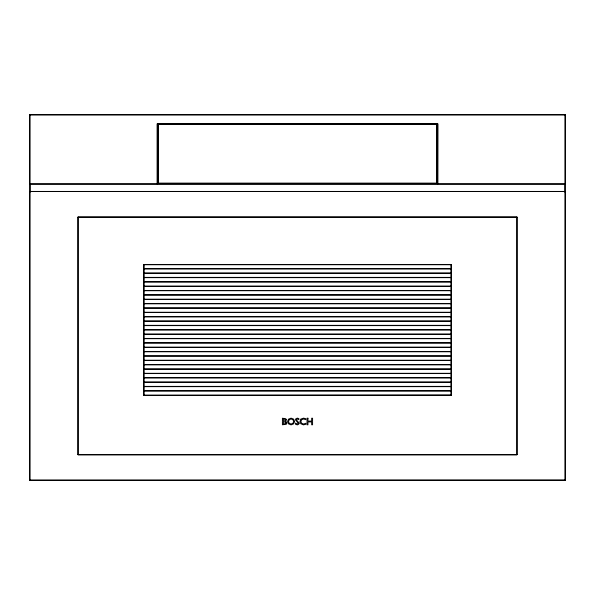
<?xml version="1.0" encoding="UTF-8"?>
<svg xmlns="http://www.w3.org/2000/svg" width="595" height="595" viewBox="0 0 595 595"><rect width="100%" height="100%" fill="white"/><g stroke="black" fill="none" stroke-linecap="round" stroke-linejoin="round"><path stroke-width="0.89" d="M157.229 123.819L157.229 183.967M143.841 264.686L143.812 395.37L451.188 395.37L451.159 264.686M437.771 183.967L437.771 123.819M451.159 395.259L451.159 264.797M29.78 114.671L29.78 183.967M29.78 191.508L29.78 480.329M77.975 217.116L77.975 454.714M565.22 183.967L565.22 114.671M517.025 454.714L517.025 217.116M565.22 480.329L565.22 191.508M29.862 114.59L565.138 114.59M157.311 123.738L437.689 123.738M158.382 124.467L436.618 124.467M29.862 191.426L565.138 191.426M78.057 217.034L516.943 217.034M436.618 183.32L158.382 183.32M143.923 264.604L451.077 264.604M565.138 184.048L29.862 184.048M516.943 454.796L78.057 454.796M29.973 114.671L565.027 114.671M30.419 114.894L564.581 114.894M157.422 123.819L437.578 123.819M158.493 124.548L436.507 124.548M158.493 183.23L436.507 183.23M29.973 183.967L565.027 183.967M29.973 191.508L565.027 191.508M78.168 217.116L516.832 217.116M144.035 264.686L450.965 264.686M143.812 268.665L451.188 268.665M143.812 268.933L451.188 268.933M143.812 273.023L451.188 273.023M143.812 273.291L451.188 273.291M143.812 277.382L451.188 277.382M143.812 277.649L451.188 277.649M143.812 281.74L451.188 281.74M143.812 282.008L451.188 282.008M143.812 286.106L451.188 286.106M143.812 286.374L451.188 286.374M143.812 290.464L451.188 290.464M143.812 290.732L451.188 290.732M143.812 294.822L451.188 294.822M143.812 295.09L451.188 295.09M143.812 299.181L451.188 299.181M143.812 299.449L451.188 299.449M143.812 303.539L451.188 303.539M143.812 303.814L451.188 303.814M143.812 307.905L451.188 307.905M143.812 308.173L451.188 308.173M143.812 312.263L451.188 312.263M143.812 312.531L451.188 312.531M143.812 316.622L451.188 316.622M143.812 316.89L451.188 316.89M143.812 320.98L451.188 320.98M143.812 321.248L451.188 321.248M143.812 325.346L451.188 325.346M143.812 325.614L451.188 325.614M143.812 329.704L451.188 329.704M143.812 329.972L451.188 329.972M143.812 334.063L451.188 334.063M143.812 334.33L451.188 334.33M143.812 338.421L451.188 338.421M143.812 338.689L451.188 338.689M143.812 342.779L451.188 342.779M143.812 343.055L451.188 343.055M143.812 347.145L451.188 347.145M143.812 347.413L451.188 347.413M143.812 351.504L451.188 351.504M143.812 351.771L451.188 351.771M143.812 355.862L451.188 355.862M143.812 356.13L451.188 356.13M143.812 360.22L451.188 360.22M143.812 360.496L451.188 360.496M143.812 364.586L451.188 364.586M143.812 364.854L451.188 364.854M143.812 368.945L451.188 368.945M143.812 369.212L451.188 369.212M143.812 373.303L451.188 373.303M143.812 373.571L451.188 373.571M143.812 377.661L451.188 377.661M143.812 377.929L451.188 377.929M143.812 382.02L451.188 382.02M143.812 382.295L451.188 382.295M143.812 386.386L451.188 386.386M143.812 386.653L451.188 386.653M143.812 390.744L451.188 390.744M143.812 391.012L451.188 391.012M451.188 395.102L143.841 395.259M144.035 395.34L450.965 395.259M78.168 454.714L516.832 454.714M30.419 480.106L564.581 480.106M29.973 480.329L565.027 480.329L29.862 480.41M436.7 124.548L436.7 183.119M565.138 114.783L565.138 480.217M564.915 183.87L564.915 192.222M516.943 217.234L516.943 454.602M437.771 123.931L437.689 183.855M436.618 124.667L436.618 183.119M158.382 124.667L158.382 183.119M158.3 124.667L158.3 183.119M157.311 123.931L157.311 183.855M143.923 264.797L143.923 395.147M78.057 217.234L78.057 454.602M30.085 183.87L30.085 192.222M29.862 114.783L29.862 480.217M286.336 419.891L285.332 421.32L286.493 421.914L286.916 423.038L286.403 424.22L282.402 424.793L282.402 418.218L285.853 418.746L286.336 419.891M294.614 421.505L293.67 423.856L291.052 424.882L288.493 423.863L287.541 421.505L288.508 419.133L291.074 418.129L293.655 419.125L294.614 421.505M289.244 419.706L288.516 421.505L289.244 423.298L291.074 424.012L292.911 423.298L293.64 421.505L292.911 419.706L291.074 418.999L289.244 419.706M285.942 422.904L285.652 423.61L283.346 423.945L283.346 421.877L285.585 422.167L285.942 422.904M299.151 423.097L298.63 424.376L297.314 424.882L295.47 424.272L295.47 423.075L297.203 424.027L298.274 423.201L295.432 419.884L295.975 418.605L297.426 418.129L298.891 418.59L298.891 419.661L297.351 418.977L296.31 419.758L299.151 423.097M300.944 419.111L299.925 421.602L300.772 423.759L303.472 424.882L305.86 424.302L305.86 423.268L303.562 424.012L301.635 423.313L300.899 421.513L301.65 419.713L303.524 418.999L305.793 419.683L305.793 418.664L303.532 418.129L300.944 419.111M285.362 419.981L285.02 420.769L283.346 421.029L283.346 419.066L285.117 419.334L285.362 419.981M307.957 418.218L307.013 418.218L307.013 424.793L307.957 424.793L307.957 421.929L311.646 421.929L311.646 424.793L312.591 424.793L312.591 418.218L311.646 418.218L311.646 421.082L307.957 421.082L307.957 418.218"/></g></svg>
